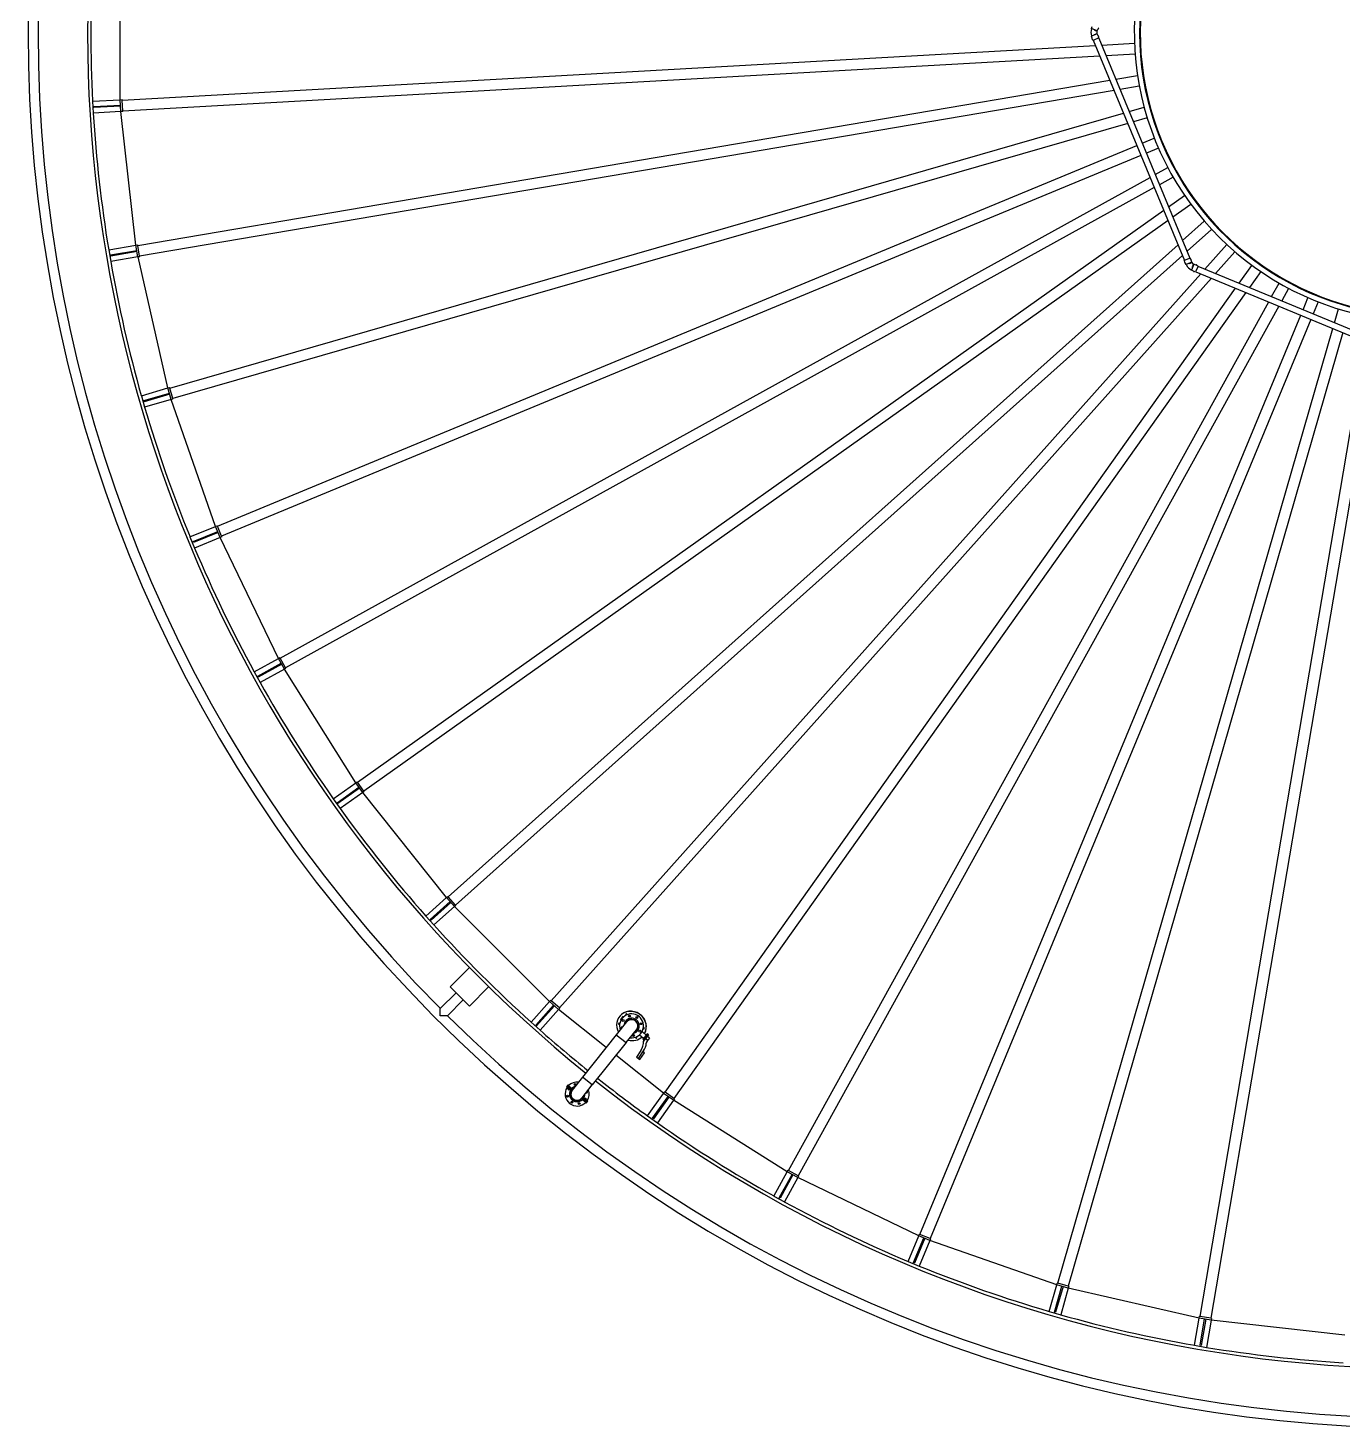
# Model space of a CAD drawing. Header units: millimetres. Extents: x 0 to 157650, y 0 to 89100.
# Drawn here: x 13496 to 25551, y 18890 to 31726 of the extents above; entities that cross this region are included whole.
import ezdxf

# ---------------------------------------------------------------- set-up
doc = ezdxf.new("R2010")
doc.units = ezdxf.units.MM
doc.header["$LTSCALE"] = 150
doc.layers.add('Visible', color=7, linetype='Continuous', lineweight=25)

msp = doc.modelspace()

# ---------------------------------------------------------------- linework, layer by layer
at = {"layer": 'Visible', "color": 9, "true_color": 0xc0c0c0}
for p, q in [((14342, 31069), (14342, 32301)), ((23245, 31722), (23252, 31740)), ((23299, 31700), (23245, 31722)), ((23245, 31717), (23245, 31722)), ((23299, 31700), (23306, 31717)), ((23299, 31672), (23245, 31650)), ((23245, 31654), (23245, 31650)), ((23252, 31632), (23245, 31650)), ((23260, 31613), (23256, 31623)), ((23314, 31635), (23260, 31613)), ((23262, 31614), (24098, 29594)), ((23295, 31697), (23299, 31700)), ((23295, 31675), (23299, 31672)), ((23306, 31655), (23299, 31672)), ((23314, 31635), (23310, 31646)), ((23312, 31634), (24148, 29615)), ((23339, 31570), (23640, 31587)), ((14358, 31065), (23281, 31567)), ((23322, 31469), (14364, 30965)), ((23645, 31487), (23379, 31472)), ((14503, 29733), (23414, 31247)), ((23468, 31257), (23667, 31291)), ((14088, 31055), (14342, 31069)), ((14342, 31069), (14358, 31070)), ((14348, 30960), (14342, 31069)), ((14358, 31065), (14358, 31070)), ((14364, 30965), (14358, 31065)), ((23453, 31153), (14519, 29634)), ((23684, 31192), (23508, 31162)), ((14088, 31055), (14094, 30945)), ((14348, 30960), (14094, 30945)), ((14100, 31006), (14345, 31019)), ((14101, 30996), (14100, 31006)), ((14345, 31009), (14101, 30996)), ((14364, 30960), (14348, 30960)), ((14486, 29735), (14348, 30960)), ((14364, 30960), (14364, 30965)), ((14795, 28425), (23539, 30945)), ((23591, 30960), (23728, 30999)), ((23578, 30852), (14823, 28329)), ((23756, 30903), (23630, 30867)), ((23711, 30671), (23821, 30716)), ((15233, 27159), (23661, 30650)), ((23699, 30558), (15271, 27066)), ((23859, 30624), (23749, 30578)), ((23830, 30382), (23945, 30446)), ((15809, 25949), (23783, 30356)), ((23994, 30358), (23869, 30289)), ((23821, 30263), (15858, 25861)), ((23953, 30087), (24099, 30191)), ((16517, 24811), (23908, 30055)), ((24157, 30109), (23992, 29992)), ((23947, 29960), (16575, 24730)), ((24081, 29777), (24280, 29955)), ((24347, 29880), (24122, 29679)), ((14236, 29693), (14486, 29735)), ((14236, 29693), (14254, 29584)), ((14253, 29645), (14494, 29686)), ((14496, 29676), (14254, 29635)), ((14486, 29735), (14502, 29738)), ((14504, 29627), (14486, 29735)), ((14503, 29733), (14502, 29738)), ((14519, 29634), (14503, 29733)), ((17349, 23760), (24039, 29739)), ((24286, 29516), (24486, 29740)), ((24561, 29674), (24383, 29475)), ((14254, 29635), (14253, 29645)), ((14504, 29627), (14254, 29584)), ((14520, 29629), (14504, 29627)), ((14779, 28426), (14505, 29627)), ((14520, 29629), (14519, 29634)), ((24079, 29641), (17415, 23685)), ((24150, 29616), (24096, 29594)), ((24101, 29583), (24096, 29594)), ((24112, 29557), (24104, 29574)), ((24166, 29579), (24112, 29557)), ((24115, 29554), (24112, 29557)), ((24155, 29606), (24150, 29616)), ((24166, 29579), (24158, 29597)), ((24185, 29560), (24163, 29505)), ((24165, 29575), (24166, 29579)), ((24181, 29559), (24185, 29560)), ((24203, 29552), (24185, 29560)), ((24222, 29544), (24200, 29490)), ((24222, 29544), (24212, 29549)), ((24221, 29542), (26240, 28706)), ((24599, 29386), (24716, 29550)), ((18292, 22808), (24247, 29473)), ((24345, 29432), (18367, 22742)), ((24160, 29509), (24163, 29505)), ((24180, 29498), (24163, 29505)), ((24200, 29490), (24189, 29495)), ((24201, 29492), (26220, 28656)), ((24797, 29493), (24694, 29347)), ((19337, 21969), (24567, 29341)), ((24662, 29301), (19418, 21911)), ((24896, 29263), (24965, 29387)), ((25052, 29339), (24989, 29224)), ((20468, 21251), (24870, 29215)), ((24963, 29177), (20556, 21203)), ((25185, 29143), (25230, 29253)), ((25323, 29215), (25277, 29105)), ((25473, 29024), (25509, 29150)), ((21673, 20664), (25164, 29093)), ((25257, 29055), (21766, 20626)), ((22936, 20217), (25458, 28971)), ((25551, 28933), (23032, 20189)), ((24242, 19913), (25759, 28847)), ((25854, 28808), (24340, 19896)), ((14535, 28355), (14779, 28426)), ((14557, 28310), (14792, 28378)), ((14779, 28426), (14794, 28430)), ((14809, 28320), (14779, 28426)), ((14795, 28425), (14794, 28430)), ((14823, 28329), (14795, 28425)), ((14535, 28355), (14565, 28250)), ((14560, 28300), (14557, 28310)), ((14795, 28368), (14560, 28300)), ((14809, 28320), (14565, 28250)), ((14824, 28324), (14809, 28320)), ((15216, 27157), (14809, 28320)), ((14824, 28324), (14823, 28329)), ((14981, 27060), (15216, 27157)), ((15009, 27017), (15235, 27111)), ((15239, 27102), (15013, 27008)), ((15216, 27157), (15231, 27163)), ((15258, 27055), (15216, 27157)), ((15233, 27159), (15231, 27163)), ((15271, 27066), (15233, 27159)), ((14981, 27060), (15023, 26958)), ((15013, 27008), (15009, 27017)), ((15258, 27055), (15023, 26958)), ((15273, 27062), (15258, 27055)), ((15793, 25946), (15258, 27055)), ((15273, 27062), (15271, 27066)), ((15570, 25823), (15793, 25945)), ((15793, 25945), (15807, 25953)), ((15846, 25849), (15793, 25945)), ((15809, 25949), (15807, 25953)), ((15858, 25861), (15809, 25949)), ((15570, 25823), (15624, 25726)), ((15603, 25783), (15817, 25902)), ((15822, 25893), (15607, 25774)), ((15846, 25849), (15624, 25726)), ((15860, 25857), (15846, 25849)), ((16502, 24806), (15846, 25849)), ((15860, 25857), (15858, 25861)), ((15607, 25774), (15603, 25783)), ((16294, 24659), (16502, 24806)), ((16502, 24806), (16515, 24815)), ((16565, 24716), (16502, 24806)), ((16517, 24811), (16515, 24815)), ((16575, 24730), (16517, 24811)), ((16294, 24659), (16358, 24569)), ((16331, 24623), (16530, 24765)), ((16536, 24757), (16336, 24615)), ((16565, 24716), (16358, 24569)), ((16578, 24725), (16565, 24716)), ((17334, 23753), (16565, 24716)), ((16578, 24725), (16575, 24730)), ((16336, 24615), (16331, 24623)), ((17144, 23584), (17333, 23753)), ((17333, 23753), (17345, 23764)), ((17407, 23671), (17333, 23753)), ((17349, 23760), (17345, 23764)), ((17415, 23685), (17349, 23760)), ((17184, 23552), (17367, 23716)), ((17373, 23708), (17191, 23545)), ((17407, 23671), (17217, 23502)), ((17419, 23682), (17407, 23671)), ((18278, 22800), (17407, 23671)), ((17419, 23682), (17415, 23685)), ((17144, 23584), (17217, 23502)), ((17191, 23545), (17184, 23552)), ((17542, 23113), (17365, 22935)), ((17421, 22880), (17276, 22735)), ((17542, 22759), (17365, 22935)), ((17542, 22759), (17719, 22936)), ((17486, 22815), (17342, 22670)), ((18109, 22610), (18278, 22800)), ((18152, 22584), (18315, 22767)), ((18323, 22760), (18159, 22577)), ((18360, 22727), (18191, 22537)), ((18278, 22800), (18289, 22812)), ((18360, 22727), (18278, 22800)), ((18292, 22808), (18289, 22812)), ((18367, 22742), (18292, 22808)), ((18371, 22738), (18360, 22727)), ((18797, 22378), (18360, 22727)), ((18371, 22738), (18367, 22742)), ((18109, 22610), (18191, 22537)), ((18984, 22613), (18889, 22494)), ((18919, 22665), (18918, 22663)), ((18950, 22663), (18928, 22635)), ((18932, 22631), (18928, 22635)), ((18937, 22637), (18931, 22630)), ((18932, 22629), (18931, 22630)), ((18954, 22660), (18950, 22663)), ((18956, 22661), (18950, 22654)), ((18957, 22660), (18956, 22661)), ((18159, 22577), (18152, 22584)), ((18889, 22494), (18580, 22106)), ((18889, 22494), (18979, 22423)), ((18889, 22494), (18979, 22423)), ((18979, 22423), (19073, 22542)), ((19102, 22496), (19140, 22465)), ((19111, 22535), (19109, 22536)), ((19163, 22493), (19125, 22524)), ((19172, 22505), (19131, 22454)), ((19180, 22499), (19139, 22448)), ((19180, 22498), (19140, 22447)), ((19185, 22494), (19146, 22445)), ((19170, 22484), (19169, 22485)), ((19180, 22499), (19172, 22505)), ((19194, 22465), (19174, 22480)), ((19194, 22465), (19179, 22446)), ((19185, 22494), (19180, 22498)), ((18979, 22423), (18669, 22035)), ((19114, 22351), (19074, 22291)), ((19093, 22277), (19139, 22347)), ((19139, 22448), (19131, 22454)), ((19147, 22330), (19135, 22340)), ((19146, 22445), (19139, 22437)), ((19145, 22443), (19140, 22447)), ((19151, 22461), (19150, 22461)), ((19159, 22462), (19179, 22446)), ((19171, 22437), (19179, 22446)), ((19323, 21959), (18886, 22307)), ((19074, 22291), (19093, 22277)), ((19093, 22277), (19106, 22269)), ((19106, 22269), (19147, 22330)), ((18580, 22106), (18485, 21987)), ((18669, 22035), (18580, 22106)), ((18669, 22035), (18580, 22106)), ((18437, 22022), (18432, 22016)), ((18432, 22016), (18434, 22014)), ((18439, 22021), (18434, 22014)), ((18468, 21987), (18434, 22014)), ((18439, 22021), (18437, 22022)), ((18439, 22021), (18474, 21992)), ((18440, 22027), (18445, 22033)), ((18440, 22027), (18442, 22025)), ((18447, 22032), (18442, 22025)), ((18478, 21997), (18442, 22025)), ((18447, 22032), (18445, 22033)), ((18447, 22032), (18482, 22004)), ((18575, 21916), (18669, 22035)), ((19176, 21751), (19323, 21958)), ((19323, 21958), (19333, 21971)), ((19413, 21895), (19323, 21958)), ((19337, 21969), (19333, 21971)), ((19418, 21911), (19337, 21969)), ((18613, 21872), (18578, 21899)), ((18582, 21906), (18618, 21878)), ((18621, 21883), (18586, 21911)), ((18592, 21916), (18626, 21889)), ((18613, 21872), (18618, 21878)), ((18613, 21872), (18615, 21870)), ((18620, 21876), (18615, 21870)), ((18620, 21876), (18618, 21878)), ((18621, 21883), (18626, 21889)), ((18621, 21883), (18623, 21881)), ((18623, 21881), (18628, 21887)), ((18628, 21887), (18626, 21889)), ((19222, 21730), (19364, 21929)), ((19372, 21924), (19230, 21724)), ((19413, 21895), (19266, 21688)), ((19422, 21908), (19413, 21895)), ((20456, 21240), (19413, 21895)), ((19422, 21908), (19418, 21911)), ((19176, 21751), (19266, 21688)), ((19230, 21724), (19222, 21730)), ((20333, 21017), (20456, 21239)), ((20381, 21001), (20500, 21215)), ((20509, 21210), (20390, 20996)), ((20552, 21186), (20430, 20964)), ((20456, 21239), (20464, 21253)), ((20552, 21186), (20456, 21239)), ((20468, 21251), (20464, 21253)), ((20556, 21203), (20468, 21251)), ((20560, 21200), (20552, 21186)), ((21663, 20652), (20553, 21186)), ((20560, 21200), (20556, 21203)), ((20333, 21017), (20430, 20964)), ((20390, 20996), (20381, 21001)), ((21663, 20652), (21669, 20666)), ((21673, 20664), (21669, 20666)), ((21565, 20417), (21663, 20652)), ((21615, 20406), (21709, 20632)), ((21718, 20629), (21624, 20402)), ((21764, 20610), (21663, 20652)), ((21764, 20610), (21667, 20375)), ((21766, 20626), (21673, 20664)), ((21770, 20624), (21764, 20610)), ((22927, 20203), (21764, 20610)), ((21770, 20624), (21766, 20626)), ((21565, 20417), (21667, 20375)), ((21624, 20402), (21615, 20406)), ((22857, 19959), (22927, 20203)), ((22907, 19953), (22975, 20189)), ((22985, 20186), (22917, 19951)), ((22927, 20203), (22932, 20218)), ((23033, 20172), (22927, 20203)), ((22936, 20217), (22932, 20218)), ((23032, 20189), (22936, 20217)), ((23033, 20172), (22963, 19928)), ((23037, 20188), (23032, 20189)), ((23037, 20188), (23033, 20172)), ((24234, 19898), (23033, 20172)), ((22857, 19959), (22963, 19928)), ((22917, 19951), (22907, 19953)), ((24191, 19648), (24234, 19898)), ((24234, 19898), (24237, 19914)), ((24342, 19880), (24234, 19898)), ((24242, 19913), (24237, 19914)), ((24340, 19896), (24242, 19913)), ((24345, 19895), (24340, 19896)), ((24242, 19648), (24283, 19890)), ((24293, 19888), (24252, 19647)), ((24342, 19880), (24300, 19629)), ((24345, 19895), (24342, 19880)), ((25567, 19742), (24342, 19880)), ((24191, 19648), (24300, 19629)), ((24252, 19647), (24242, 19648))]:
    msp.add_line(p, q, dxfattribs=at)
for centre in [(18953, 22626), (19010, 22665), (19077, 22653), (19117, 22597), (19048, 22489), (19105, 22529), (18511, 22040), (18442, 21932), (18482, 21876), (18549, 21864)]:
    msp.add_circle(centre, 8.75, dxfattribs=at)
for centre, radius, start, end in [((26292, 31686), 12796, 45.6757, 314.3243), ((26292, 31686), 12250, 120.1233, 231.164), ((26292, 31686), 12704, 135.2075, 224.7925), ((26292, 31686), 2654, 55.8521, 348.3907), ((26292, 31686), 2606, 57.4266, 348.9003), ((26292, 31686), 2600, 57.6311, 342.6579), ((26292, 31686), 12220, 177.0463, 182.9591), ((23332, 31686), 92, 159.941, 200.059), ((23307, 31722), 4.65, 259.3123, 55.6877), ((23306, 31717), 0.25, 79.3123, 157.5), ((23310, 31726), 0.25, 157.5, 235.6877), ((23254, 31628), 4.65, 124.3123, 280.6877), ((23252, 31632), 0.25, 304.3123, 22.5), ((23255, 31623), 0.25, 22.5, 100.6877), ((23332, 31686), 38.2, 162.8702, 197.1298), ((23306, 31655), 0.25, 202.5, 280.6877), ((23307, 31650), 4.65, 304.3123, 100.6877), ((23310, 31646), 0.25, 124.3123, 202.5), ((26292, 31686), 12220, 183.4749, 189.3877), ((26292, 31686), 12220, 189.9034, 195.8162), ((24103, 29579), 4.65, 124.3123, 280.6877), ((24100, 29583), 0.25, 304.3123, 22.5), ((24104, 29574), 0.25, 22.5, 100.6877), ((24199, 29593), 92, 204.941, 245.059), ((24155, 29606), 0.25, 202.5, 280.6877), ((24156, 29601), 4.65, 304.3123, 100.6877), ((24159, 29597), 0.25, 124.3123, 202.5), ((24199, 29593), 38.2, 207.8702, 242.1298), ((24207, 29550), 4.65, 349.3123, 145.6877), ((24203, 29553), 0.25, 247.5, 325.6877), ((24212, 29549), 0.25, 169.3123, 247.5), ((24185, 29497), 4.65, 169.3123, 325.6877), ((24180, 29498), 0.25, 349.3123, 67.5), ((24189, 29494), 0.25, 67.5, 145.6877), ((26292, 31686), 12220, 196.332, 202.2448), ((26292, 31686), 12220, 202.7606, 208.6734), ((26292, 31686), 12220, 209.1891, 215.102), ((26292, 31686), 12220, 215.6177, 221.5305), ((26292, 31686), 12220, 222.0463, 227.9591), ((26292, 31686), 12704, 225.2075, 314.3219), ((19029, 22577), 110, 262.733, 200.1295), ((19029, 22577), 70.5, 285.5896, 177.2729), ((19029, 22577), 59.5, 305.2746, 157.588), ((19029, 22577), 57.1, 321.4313, 141.4313), ((19029, 22577), 57.1, 321.4313, 141.4313), ((19019, 22667), 8.75, 131.5547, 247.2401), ((19085, 22648), 8.75, 86.5547, 202.2401), ((19118, 22587), 8.75, 41.5547, 157.2401), ((26292, 31686), 12220, 228.4749, 231.1633), ((18941, 22558), 8.75, 54.2387, 228.6238), ((18939, 22567), 8.75, 221.5547, 279.3051), ((19039, 22488), 8.75, 311.5547, 67.2401), ((18990, 22434), 149, 326.4313, 1.027), ((19013, 22431), 152, 326.4313, 355.1354), ((19198, 22416), 34, 141.4313, 175.1354), ((26292, 31686), 12220, 231.6992, 234.3877), ((18530, 21952), 110, 147.1704, 315.6921), ((18530, 21952), 110, 139.8685, 142.9941), ((18454, 22000), 8.75, 152.6221, 310.2404), ((18449, 21990), 8.75, 12.8063, 109.3419), ((18530, 21952), 110, 82.733, 135.6921), ((18454, 22000), 8.75, 7.5029, 95.3596), ((18530, 21952), 70.5, 150.4607, 312.4018), ((18530, 21952), 65.1, 156.4859, 306.3766), ((18463, 21981), 8, 336.4859, 51.4313), ((18530, 21952), 70.5, 138.9924, 143.8701), ((18530, 21952), 57.1, 141.4313, 321.4313), ((18530, 21952), 57.1, 141.4313, 321.4313), ((18465, 21982), 14, 335.2548, 51.4313), ((18487, 22008), 14, 231.4313, 289.9491), ((18530, 21952), 59.5, 134.4486, 148.4139), ((18487, 22011), 8, 231.4313, 306.3766), ((18530, 21952), 70.5, 105.5896, 132.4018), ((18530, 21952), 65.1, 112.7385, 126.3766), ((18500, 22036), 8.75, 327.8063, 64.3419), ((18618, 21971), 8.75, 234.2387, 48.6238), ((18530, 21952), 110, 327.1704, 20.1295), ((26292, 31686), 12250, 231.6986, 292.5537), ((18445, 21921), 8.75, 57.8063, 154.3419), ((18492, 21870), 8.75, 102.8063, 199.3419), ((18561, 21867), 8.75, 147.8063, 244.3419), ((18573, 21895), 14, 51.4313, 127.6078), ((18573, 21893), 8, 51.4313, 126.3766), ((18530, 21952), 59.5, 314.4486, 328.4139), ((18595, 21922), 14, 172.9135, 231.4313), ((18530, 21952), 70.5, 318.9924, 323.8701), ((18597, 21923), 8, 156.4859, 231.4313), ((18530, 21952), 65.1, 336.4859, 350.1241), ((18530, 21952), 70.5, 330.4607, 357.2729), ((18606, 21903), 8.75, 187.5029, 275.3596), ((18606, 21903), 8.75, 332.6221, 130.2404), ((18611, 21913), 8.75, 192.8063, 289.3419), ((18530, 21952), 110, 319.8685, 322.9941), ((26292, 31686), 12220, 234.9034, 240.8162), ((26292, 31686), 12220, 241.332, 247.2448), ((26292, 31686), 12220, 247.7606, 253.6734), ((26292, 31686), 12220, 254.1891, 260.102), ((26292, 31686), 12220, 260.6177, 266.5305)]:
    msp.add_arc(centre, radius, start, end, dxfattribs=at)
for centre, major_axis, start_param, end_param in [((19028, 22576), (-109, 87), 3.294611, 7.433485), ((19029, 22577), (-109, 87), 3.278846, 6.283185), ((18916, 22595), (5.47, -4.36), 1.364553, 5.895919), ((18917, 22597), (-5.47, 4.36), 0.156627, 2.568102), ((18917, 22597), (-5.47, 4.36), 0.156627, 2.568102), ((18918, 22598), (-5.47, 4.36), 0.290025, 2.427544), ((18983, 22680), (-5.47, 4.36), 3.882606, 7.769677), ((18985, 22682), (-5.47, 4.36), 0.156627, 1.622193), ((18985, 22682), (-5.47, 4.36), 0.156627, 1.622193), ((18986, 22683), (-5.47, 4.36), 0.290025, 1.749438), ((19095, 22660), (5.47, -4.36), 0.623481, 2.518112), ((19028, 22576), (109, -87), 5.132886, 6.161662), ((19072, 22471), (5.47, -4.36), 3.528859, 8.060225), ((19073, 22473), (5.47, -4.36), 3.715083, 6.126558), ((19073, 22473), (5.47, -4.36), 3.715083, 6.126558), ((19074, 22474), (5.47, -4.36), 3.855641, 5.99316), ((19139, 22556), (5.47, -4.36), 4.796694, 8.683764), ((19141, 22559), (5.47, -4.36), 4.533748, 5.99316), ((19140, 22557), (5.47, -4.36), 4.660992, 6.126558), ((19140, 22557), (5.47, -4.36), 4.660992, 6.126558)]:
    msp.add_ellipse(centre, major_axis=major_axis, ratio=0.939693, start_param=start_param, end_param=end_param, dxfattribs=at)
for points, knots in [([(23295, 31697), (23295, 31697), (23295, 31697), (23295, 31697), (23295, 31697), (23292, 31699), (23290, 31699), (23285, 31701), (23282, 31702), (23277, 31705), (23273, 31706), (23270, 31707)], [-8.514961, -8.514961, -8.514961, -8.514961, -8.444917, -8.444917, -7.384814, -7.384814, -6.324449, -6.324449, -5.268471, -5.268471, -4.256335, -4.256335, -4.256335, -4.256335]), ([(23270, 31665), (23273, 31666), (23275, 31667), (23281, 31669), (23284, 31670), (23289, 31672), (23291, 31673), (23293, 31674), (23294, 31674), (23295, 31674), (23295, 31675), (23295, 31675), (23295, 31675), (23295, 31675)], [-12.766675, -12.766675, -12.766675, -12.766675, -11.92474, -11.92474, -10.84813, -10.84813, -9.886827, -9.886827, -9.215203, -9.215203, -8.741964, -8.741964, -8.51116, -8.51116, -8.51116, -8.51116]), ([(24165, 29575), (24165, 29575), (24165, 29575), (24165, 29575), (24164, 29575), (24162, 29573), (24160, 29573), (24155, 29571), (24152, 29569), (24146, 29567), (24143, 29566), (24140, 29564)], [-8.514961, -8.514961, -8.514961, -8.514961, -8.444917, -8.444917, -7.384814, -7.384814, -6.324449, -6.324449, -5.268471, -5.268471, -4.256335, -4.256335, -4.256335, -4.256335]), ([(24170, 29534), (24172, 29537), (24173, 29539), (24175, 29545), (24176, 29548), (24178, 29553), (24179, 29554), (24180, 29557), (24180, 29558), (24181, 29559), (24181, 29559), (24181, 29559), (24181, 29559), (24181, 29559)], [-12.766675, -12.766675, -12.766675, -12.766675, -11.92474, -11.92474, -10.84813, -10.84813, -9.886827, -9.886827, -9.215203, -9.215203, -8.741964, -8.741964, -8.51116, -8.51116, -8.51116, -8.51116]), ([(17276, 22670), (17276, 22670), (17276, 22670), (17276, 22682), (17276, 22693), (17276, 22711), (17276, 22718), (17276, 22727), (17276, 22731), (17276, 22734), (17276, 22735), (17276, 22735), (17276, 22735), (17276, 22735)], [-16.975439, -16.975439, -16.975439, -16.975439, -16.971927, -16.971927, -14.116837, -14.116837, -11.86305, -11.86305, -10.186679, -10.186679, -8.827422, -8.827422, -8.82422, -8.82422, -8.82422, -8.82422]), ([(17342, 22670), (17342, 22670), (17342, 22670), (17342, 22670), (17341, 22670), (17337, 22670), (17333, 22670), (17324, 22670), (17317, 22670), (17299, 22670), (17288, 22670), (17276, 22670), (17276, 22670), (17276, 22670)], [-9.950523, -9.950523, -9.950523, -9.950523, -9.946612, -9.946612, -8.286597, -8.286597, -6.239301, -6.239301, -3.486826, -3.486826, 0, 0, 0.004289, 0.004289, 0.004289, 0.004289])]:
    msp.add_open_spline(points, degree=3, knots=knots, dxfattribs=at)

doc.saveas('drawing.dxf')
